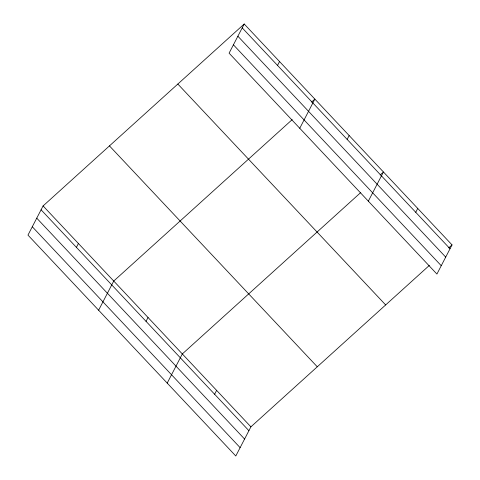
<?xml version="1.0" encoding="UTF-8"?>
<svg xmlns="http://www.w3.org/2000/svg" width="480" height="480" viewBox="0 0 480 480"><rect width="100%" height="100%" fill="white"/><g stroke="black" fill="none" stroke-linecap="round" stroke-linejoin="round"><path stroke-width="0.72" d="M244.212 24L229.092 53.166L436.92 274.062L452.034 244.896L244.212 24L43.08 205.938L27.966 235.104L235.788 456L250.908 426.834L429.36 265.404M76.41 247.356L78.414 243.492M98.622 310.212L113.742 281.04L292.194 119.616M277.536 65.412L279.54 61.554M146.034 321.354L148.038 317.49M167.208 383.106L182.328 353.934L360.774 192.51M299.754 128.274L314.868 99.102L311.55 102.108M214.614 394.248L216.618 390.384M347.16 139.416L349.164 135.552M368.334 201.168L383.454 171.996L380.136 175.002M415.74 212.31L417.744 208.446M448.716 247.896L452.034 244.896M242.208 27.864L450.036 248.754M237.876 36.216L445.704 257.106M233.418 44.82L441.246 265.71M177.84 84.042L385.662 304.932M109.452 145.896L317.28 366.792M43.08 205.938L250.908 426.834M41.082 209.802L248.91 430.692M36.75 218.154L244.578 439.044M32.292 226.758L240.12 447.648"/></g></svg>
